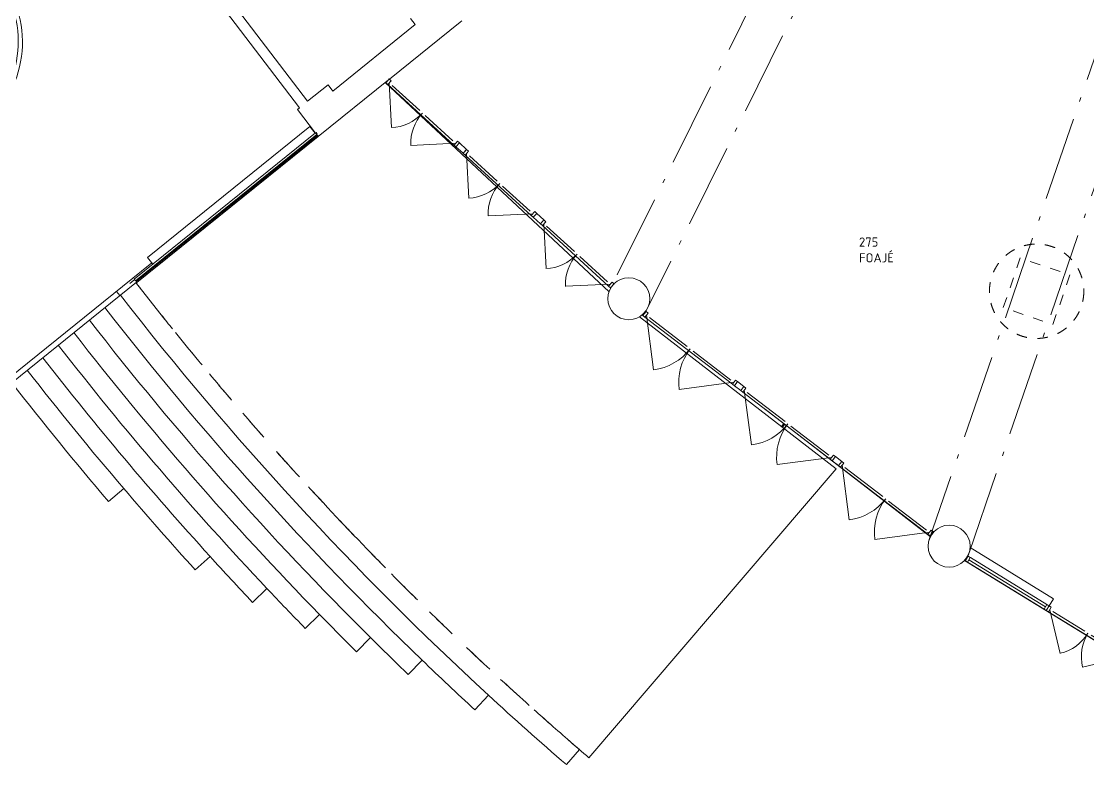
# Model space of a CAD drawing. Header units: millimetres. Extents: x -106764 to 80178, y -104573 to 57950.
# Drawn here: x -49574 to -29220, y -47393 to -33221 of the extents above; entities that cross this region are included whole.
import ezdxf

# ---------------------------------------------------------------- set-up
doc = ezdxf.new("R2010")
doc.units = ezdxf.units.MM
doc.header["$LTSCALE"] = 100
for name, pattern in [('Brand EI 60', [10.5, 4.5, -3, 0, -3]), ('IMPORT-A_PSTRECK_4', [24, 16, -3.6, 0.8, -3.6]), ('IMPORT-DASHED_1', [4, 2, -2])]:
    doc.linetypes.add(name, pattern=pattern)
for name, color, linetype, lineweight in [('A-13G---EDN', 1, 'Continuous', 9), ('A-27B---EJN', 1, 'Continuous', 9), ('A-27C---EJN', 1, 'Continuous', 9), ('A-27D---E-N', 7, 'Continuous', 9), ('A-42D--CE-N', 1, 'Continuous', 9), ('A-42D--FE-N', 1, 'Continuous', 9), ('A-42E---E-N', 7, 'Continuous', 9), ('A-43CB--EJN', 1, 'Continuous', 9), ('A-44B---E-N', 1, 'Continuous', 9), ('A-45BY--E-N', 1, 'Continuous', 9), ('A-45CA--E-N', 1, 'Continuous', 9), ('A-B-B-EI-60', 6, 'Brand EI 60', 100), ('A037', 1, 'IMPORT-A_PSTRECK_4', 9), ('A055', 12, 'IMPORT-DASHED_1', 9), ('A120', 9, 'Continuous', 9), ('A120-NR', 9, 'Continuous', 9)]:
    doc.layers.add(name, color=color, linetype=linetype, lineweight=lineweight)
doc.styles.add('ISOCPEUR_3', font='isocpeur.ttf', dxfattribs={"height": 175})

# ---------------------------------------------------------------- blocks, each defined once
blk = doc.blocks.new('CW Pardörr-Glas-Ram - Bef foajéparti-7325322-A-40_P0010')
at = {"layer": 'A-13G---EDN'}
for p, q in [((-855, -5), (-250, -610)), ((855, -5), (250, -610))]:
    blk.add_line(p, q, dxfattribs=at)
for centre, start, end in [((-855, -5), 315, 360), ((855, -5), 180, 225)]:
    blk.add_arc(centre, 855, start, end, dxfattribs=at)
at = {"layer": 'A-42D--CE-N'}
for p, q in [((-785, -5), (-70, -5)), ((70, -5), (785, -5))]:
    blk.add_line(p, q, dxfattribs=at)
blk = doc.blocks.new('Rectangular Mullion - 50x100-4084425-A-40_P0010')
at = {"layer": 'A-42D--FE-N'}
for p, q in [((0, 50), (-50, 50)), ((-50, 50), (-50, -50)), ((0, -50), (0, 50)), ((-50, -50), (0, -50))]:
    blk.add_line(p, q, dxfattribs=at)
blk = doc.blocks.new('System Panel - Partiglas_ tunnt-4101109-A-40_P0010')
at = {"layer": 'A-42D--FE-N'}
for p, q in [((855, 1), (-855, 1)), ((-855, 1), (-855, -1)), ((855, -1), (855, 1)), ((-855, -1), (855, -1))]:
    blk.add_line(p, q, dxfattribs=at)
blk = doc.blocks.new('Rectangular Mullion - 50x100-3811943-A-40_P0010')
at = {"layer": 'A-42D--FE-N'}
for p, q in [((-30071, -44426), (-31529, -43531)), ((-30019, -44340), (-31476, -43446))]:
    blk.add_line(p, q, dxfattribs=at)
blk = doc.blocks.new('Rectangular Mullion - 50x100-4093909-A-40_P0010')
at = {"layer": 'A-42D--FE-N'}
for p, q in [((-50, 50), (0, 50)), ((-50, -50), (-50, 50)), ((0, 50), (0, -50)), ((0, -50), (-50, -50))]:
    blk.add_line(p, q, dxfattribs=at)
blk = doc.blocks.new('Rectangular Mullion - 50x100-4093910-A-40_P0010')
at = {"layer": 'A-42D--FE-N'}
for p, q in [((0, 50), (-50, 50)), ((-50, 50), (-50, -50)), ((0, -50), (0, 50)), ((-50, -50), (0, -50))]:
    blk.add_line(p, q, dxfattribs=at)
blk = doc.blocks.new('CW Pardörr-Glas-Ram - Bef foajéparti-7325326-A-40_P0010')
at = {"layer": 'A-13G---EDN'}
for p, q in [((-855, -5), (-251, -610)), ((855, -5), (251, -610))]:
    blk.add_line(p, q, dxfattribs=at)
for centre, start, end in [((-855, -5), 315, 360), ((855, -5), 180, 225)]:
    blk.add_arc(centre, 855, start, end, dxfattribs=at)
at = {"layer": 'A-42D--CE-N'}
for p, q in [((-785, -5), (-70, -5)), ((70, -5), (785, -5))]:
    blk.add_line(p, q, dxfattribs=at)
blk = doc.blocks.new('Rectangular Mullion - 50x100-4084424-A-40_P0010')
at = {"layer": 'A-42D--FE-N'}
for p, q in [((-50, 50), (0, 50)), ((-50, -50), (-50, 50)), ((0, 50), (0, -50)), ((0, -50), (-50, -50))]:
    blk.add_line(p, q, dxfattribs=at)
blk = doc.blocks.new('System Panel - Fyllning 100-4109011-A-40_P0010')
at = {"layer": 'A-42D--FE-N'}
for p, q in [((92, 50), (-92, 50)), ((-92, 50), (-92, -50)), ((92, -50), (92, 50)), ((-92, -50), (92, -50))]:
    blk.add_line(p, q, dxfattribs=at)
blk = doc.blocks.new('Rectangular Mullion - 50x100-4109072-A-40_P0010')
at = {"layer": 'A-42D--FE-N'}
for p, q in [((-25, 50), (25, 50)), ((-25, -50), (-25, 50)), ((25, 50), (25, -50)), ((25, -50), (-25, -50))]:
    blk.add_line(p, q, dxfattribs=at)
blk = doc.blocks.new('CW Pardörr-Glas-Ram - Bef foajéparti-7325327-A-40_P0010')
at = {"layer": 'A-13G---EDN'}
for p, q in [((-855, -5), (-250, -610)), ((855, -5), (250, -610))]:
    blk.add_line(p, q, dxfattribs=at)
for centre, start, end in [((-855, -5), 315, 360), ((855, -5), 180, 225)]:
    blk.add_arc(centre, 855, start, end, dxfattribs=at)
at = {"layer": 'A-42D--CE-N'}
for p, q in [((-785, -5), (-70, -5)), ((70, -5), (785, -5))]:
    blk.add_line(p, q, dxfattribs=at)
blk = doc.blocks.new('CW Pardörr-Glas-Ram - Bef foajéparti-7325328-A-40_P0010')
at = {"layer": 'A-13G---EDN'}
for p, q in [((-855, -5), (-250, -609)), ((855, -5), (250, -609))]:
    blk.add_line(p, q, dxfattribs=at)
for centre, start, end in [((-855, -5), 315, 360), ((855, -5), 180, 225)]:
    blk.add_arc(centre, 855, start, end, dxfattribs=at)
at = {"layer": 'A-42D--CE-N'}
for p, q in [((-785, -5), (-70, -5)), ((70, -5), (785, -5))]:
    blk.add_line(p, q, dxfattribs=at)
blk = doc.blocks.new('Rectangular Mullion - 50x100-V15-A-40_P0010')
at = {"layer": 'A-42D--FE-N'}
for p, q in [((0, 50), (-50, 50)), ((-50, 50), (-50, -50)), ((0, 50), (0, -24)), ((-50, -50), (-4, -50)), ((0, -50), (-4, -50)), ((0, -50), (0, -24))]:
    blk.add_line(p, q, dxfattribs=at)
blk = doc.blocks.new('CW Pardörr-Glas-Ram - Bef foajéparti-7325323-A-40_P0010')
at = {"layer": 'A-13G---EDN'}
for p, q in [((-1050, -5), (-308, -747)), ((1050, -5), (308, -747))]:
    blk.add_line(p, q, dxfattribs=at)
for centre, start, end in [((-1050, -5), 315, 360), ((1050, -5), 180, 225)]:
    blk.add_arc(centre, 1050, start, end, dxfattribs=at)
at = {"layer": 'A-42D--CE-N'}
for p, q in [((-980, -5), (-70, -5)), ((70, -5), (980, -5))]:
    blk.add_line(p, q, dxfattribs=at)
blk = doc.blocks.new('System Panel - Fyllning 100-4105245-A-40_P0010')
at = {"layer": 'A-42D--FE-N'}
for p, q in [((75, 50), (-75, 50)), ((-75, 50), (-75, -50)), ((75, -50), (75, 50)), ((-75, -50), (75, -50))]:
    blk.add_line(p, q, dxfattribs=at)
blk = doc.blocks.new('Rectangular Mullion - 50x100-4105244-A-40_P0010')
at = {"layer": 'A-42D--FE-N'}
for p, q in [((-25, 50), (25, 50)), ((-25, -50), (-25, 50)), ((25, 50), (25, -50)), ((25, -50), (-25, -50))]:
    blk.add_line(p, q, dxfattribs=at)
blk = doc.blocks.new('CW Pardörr-Glas-Ram - Bef foajéparti-7325324-A-40_P0010')
at = {"layer": 'A-13G---EDN'}
for p, q in [((-1050, -5), (-308, -747)), ((1050, -5), (308, -747))]:
    blk.add_line(p, q, dxfattribs=at)
for centre, start, end in [((-1050, -5), 315, 360), ((1050, -5), 180, 225)]:
    blk.add_arc(centre, 1050, start, end, dxfattribs=at)
at = {"layer": 'A-42D--CE-N'}
for p, q in [((-980, -5), (-70, -5)), ((70, -5), (980, -5))]:
    blk.add_line(p, q, dxfattribs=at)
blk = doc.blocks.new('System Panel - Fyllning 100-4105249-A-40_P0010')
at = {"layer": 'A-42D--FE-N'}
for p, q in [((75, 50), (-75, 50)), ((-75, 50), (-75, -50)), ((75, -50), (75, 50)), ((-75, -50), (75, -50))]:
    blk.add_line(p, q, dxfattribs=at)
blk = doc.blocks.new('Scand bef sockel - Scand bef sockel-4258824-A-40_P0010')
at = {"layer": 'A-42E---E-N'}
for p, q in [((-49885, -32643), (-50384, -31746)), ((-50293, -31744), (-49815, -32604)), ((-50098, -32362), (-49928, -32668)), ((-65591, -33192), (-65547, -33167)), ((-65547, -33167), (-65535, -33189)), ((-65661, -33230), (-65591, -33192)), ((-61408, -40880), (-65661, -33230)), ((-64308, -35500), (-65591, -33192)), ((-65070, -34024), (-64264, -35475)), ((-57689, -39267), (-50660, -35359)), ((-50684, -35315), (-51731, -35897)), ((-64357, -35527), (-64308, -35500)), ((-63793, -36541), (-64357, -35527)), ((-64308, -35500), (-64264, -35475)), ((-64264, -35475), (-63700, -36489)), ((-50621, -35429), (-57594, -39305)), ((-52139, -36124), (-54604, -37494)), ((-63744, -36514), (-63793, -36541)), ((-63700, -36489), (-63744, -36514)), ((-61338, -40841), (-63744, -36514)), ((-63700, -36489), (-61307, -40794)), ((-55024, -37728), (-57488, -39098))]:
    blk.add_line(p, q, dxfattribs=at)
at = {"layer": 'A-42E---E-N', "flags": 128}
blk.add_lwpolyline([(-57594, -39305), (-57606, -39301), (-57618, -39296), (-57630, -39291), (-57642, -39286), (-57654, -39281), (-57666, -39276), (-57677, -39272), (-57689, -39267)], dxfattribs=at)
at = {"layer": 'A-42E---E-N'}
for centre, radius, start, end in [((-51630, -33614), 1997, 299.0697, 29.0697), ((-51630, -33614), 2077, 299.0697, 29.0697), ((-51630, -33614), 1947, 18.6873, 29.0697), ((-51630, -33614), 1947, 15.0991, 16.8837), ((-51630, -33614), 1947, 10.7755, 12.4122), ((-51630, -33614), 1947, 6.4542, 7.6597), ((-51630, -33614), 1947, 345.6088, 6.3291), ((-51630, -33614), 1947, 342.9151, 344.7915), ((-51630, -33614), 1947, 338.5593, 340.4541), ((-51630, -33614), 1947, 312.5119, 333.2319), ((-51630, -33614), 1947, 334.2157, 336.1087), ((-51630, -33614), 1947, 308.0697, 309.8468), ((-59593, -39871), 1997, 209.0697, 17.6031), ((-59593, -39871), 2077, 209.0697, 15.7928), ((-59593, -39871), 1947, 319.8433, 17.0769), ((-59593, -39871), 1947, 213.3855, 214.7933), ((-59593, -39871), 1947, 217.7103, 219.3721), ((-59593, -39871), 1947, 221.0623, 278.297), ((-59593, -39871), 1947, 312.9893, 315.0019), ((-59593, -39871), 1947, 317.5365, 319.4969), ((-59593, -39871), 1947, 286.9617, 311.0497), ((-59593, -39871), 1947, 281.2989, 282.5468)]:
    blk.add_arc(centre, radius, start, end, dxfattribs=at)
blk = doc.blocks.new('Railing - 10x40-4872475-A-40_P0010')
at = {"layer": 'A-45BY--E-N'}
for p, q in [((-20, 5), (-20, -5)), ((20, -5), (20, 5)), ((-20, -5), (20, -5))]:
    blk.add_line(p, q, dxfattribs=at)
blk = doc.blocks.new('Railing - Railing-4871382-A-40_P0010')
at = {"layer": 'A-45BY--E-N'}
for p, q in [((-43962, -35348), (-47423, -38138)), ((-47398, -38169), (-43937, -35379)), ((-43937, -35379), (-43962, -35348)), ((-47423, -38138), (-47398, -38169))]:
    blk.add_line(p, q, dxfattribs=at)
at = {"rotation": 128.8808204068894}
blk.add_blockref('Railing - 10x40-4872475-A-40_P0010', (-43946, -35360), dxfattribs=at)
blk = doc.blocks.new('Handrail Type - Handrail_Internal_-4872463-A-40_P0010')
at = {"layer": 'A-45BY--E-N'}
for p, q in [((-43932, -35397), (-47386, -38183)), ((-47374, -38198), (-43919, -35413)), ((-47378, -38193), (-47382, -38189))]:
    blk.add_line(p, q, dxfattribs=at)
at = {"layer": 'A-45BY--E-N', "flags": 128}
blk.add_lwpolyline([(-43923, -35408), (-43925, -35406), (-43926, -35404)], dxfattribs=at)
blk = doc.blocks.new('Handrail Type - Handrail_Internal_-V16-A-40_P0010')
at = {"layer": 'A-45BY--E-N'}
for p, q in [((-47386, -38183), (-43926, -35393)), ((-47374, -38198), (-43913, -35408)), ((-43926, -35393), (-43913, -35408)), ((-47386, -38183), (-47374, -38198))]:
    blk.add_line(p, q, dxfattribs=at)

msp = doc.modelspace()

# ---------------------------------------------------------------- linework, layer by layer
at = {"layer": 'A-27B---EJN'}
for p, q in [((-47169.7, -37722.3), (-44071.9, -35224.4)), ((-43968.6, -35352.5), (-44071.9, -35224.4)), ((-43932.2, -35397.7), (-43943.5, -35383.6)), ((-43915, -35419), (-43919.6, -35413.3)), ((-43915, -35419), (-47012.8, -37916.9)), ((-47066.4, -37850.4), (-47169.7, -37722.3)), ((-47029.9, -37895.6), (-47041.3, -37881.5)), ((-47012.8, -37916.9), (-47017.4, -37911.2)), ((-32237.9, -43051.7), (-35392, -40615.7)), ((-25388.9, -47304.2), (-31588.9, -43499.5))]:
    msp.add_line(p, q, dxfattribs=at)
at = {"layer": 'A-27C---EJN'}
for p, q in [((-31481, -43254.8), (-29892.4, -44229.6)), ((-31571.1, -43504.6), (-31584.3, -43496.4)), ((-29892.4, -44229.6), (-29975.9, -44365.6))]:
    msp.add_line(p, q, dxfattribs=at)
for start, end in [(343.01246, 348.27559), (352.83906, 356.01279), (317.65732, 318.8648), (323.32794, 328.66744), (333.17688, 338.47097)]:
    msp.add_arc((-31880, -43227), 400, start, end, dxfattribs=at)
at = {"layer": 'A-27D---E-N'}
for p, q in [((-46509.7, -31931.1), (-44270.2, -34870.4)), ((-44114.4, -34744.8), (-46343.2, -31819.6)), ((-42153.2, -33163.4), (-42061.8, -33282.3)), ((-42061.8, -33282.3), (-43634.1, -34550.2)), ((-42554, -34321.5), (-41204.1, -33233.1)), ((-41173, -33208), (-41204.1, -33233.1)), ((-43915, -35419), (-42574.2, -34337.9)), ((-43725, -34430.8), (-44114.4, -34744.8)), ((-43634.1, -34550.2), (-43725, -34430.8)), ((-44270.2, -34870.4), (-44309.1, -34901.8)), ((-44309.1, -34901.8), (-43966.8, -35351)), ((-43942.6, -35382.8), (-43931.6, -35397.2)), ((-43919.5, -35413.2), (-43915, -35419))]:
    msp.add_line(p, q, dxfattribs=at)
for centre, start, end in [((-37989, -38509), 0, 180), ((-37989, -38509), 180, 360), ((-31880, -43227), 0, 180), ((-31880, -43227), 180, 0)]:
    msp.add_arc(centre, 400, start, end, dxfattribs=at)
at = {"layer": 'A-43CB--EJN'}
for p, q in [((-43987.1, -35328.9), (-43968.3, -35352.2)), ((-43943.2, -35383.4), (-43931.8, -35397.4)), ((-49820, -40032.2), (-47085.2, -37827)), ((-47378.8, -38192.1), (-49757.2, -40110)), ((-47756.8, -38368.5), (-47694, -38446.3))]:
    msp.add_line(p, q, dxfattribs=at)
at = {"layer": 'A-44B---E-N'}
for p, q in [((-42632.7, -34385.1), (-42624.3, -34392.8)), ((-38366.8, -38379.3), (-42632.7, -34385.1)), ((-42587.3, -34426.5), (-41323.1, -35578.9)), ((-43985, -35327.1), (-43987.1, -35328.9)), ((-41112.5, -35770.9), (-39848.8, -36922.9)), ((-39638.1, -37114.9), (-38374.9, -38266.5)), ((-38338, -38300.2), (-38332.6, -38305)), ((-34033.7, -41753), (-37787, -38853.7)), ((-37736, -38818.3), (-37720.5, -38830.3)), ((-37680.8, -38860.7), (-36014.3, -40138.6)), ((-35815.3, -40291.1), (-34148.8, -41569)), ((-33951.1, -41720.6), (-32284.6, -42998.5)), ((-38749.4, -47261.2), (-34033.7, -41753)), ((-32244.9, -43028.9), (-32231.9, -43038.9)), ((-30028.4, -44451.2), (-26943, -46344.6))]:
    msp.add_line(p, q, dxfattribs=at)
for start, end in [(217.849723, 218.041179), (218.57414, 218.891999), (219.372094, 219.712253), (220.170112, 220.522339), (220.968204, 221.327808), (221.766386, 222.130792), (222.564676, 222.932285), (223.363098, 223.732815), (224.161685, 224.532685), (224.960478, 225.332085), (225.759537, 226.131137), (226.558947, 226.929924), (227.358832, 227.728505), (228.159382, 228.526924), (228.960906, 229.439673)]:
    msp.add_arc((1564.6, -160), 61998, start, end, dxfattribs=at)
at = {"layer": 'A-45CA--E-N'}
for p, q in [((-47508.2, -38218.8), (-47427.2, -38154.1)), ((-47911.5, -42374.3), (-47622.4, -42127.7)), ((-46257.1, -43677.1), (-45976.1, -43421.3)), ((-45163.4, -44297.8), (-44889.8, -44034.1)), ((-44159.1, -44795.1), (-43887.3, -44529.8)), ((-43181.8, -45240.9), (-42914.2, -44971.3)), ((-42194.1, -45674.6), (-41930.8, -45400.6)), ((-40925.5, -46346), (-40668.2, -46066.4)), ((-39179.7, -47392.6), (-38931.4, -47104.8))]:
    msp.add_line(p, q, dxfattribs=at)
for centre, radius, start, end in [((1564.6, -160), 61998, 217.849726, 218.684428), ((1564.6, -160), 62378, 217.856007, 227.386612), ((1564.6, -160), 62758, 217.862213, 226.126722), ((1362.1, -355.8), 62856.4, 217.840806, 225.218665), ((1307.5, -402.7), 63164.6, 217.843855, 224.31521), ((1564.6, -160), 61998, 218.972907, 219.577328), ((1564.6, -160), 63898, 217.880388, 223.36376), ((1564.6, -160), 64278, 217.886303, 222.301717), ((1564.6, -160), 64658, 217.892148, 220.47168), ((1564.6, -160), 61998, 219.915811, 220.47533), ((1564.6, -160), 65038, 217.897925, 220.47168), ((1564.6, -160), 61998, 220.82504, 221.384558), ((1564.6, -160), 61998, 221.723042, 222.327462), ((1564.6, -160), 64658, 220.47168, 222.301717), ((1564.6, -160), 61998, 222.615942, 224.396244), ((1564.6, -160), 64278, 222.301717, 223.36715), ((1564.6, -160), 61998, 224.684723, 225.289143), ((1564.6, -160), 63898, 223.36376, 224.309755), ((1307.5, -402.7), 63164.6, 224.31521, 225.223824), ((1564.6, -160), 61998, 225.627627, 226.187146), ((1362.1, -355.8), 62856.4, 225.218665, 226.136167), ((1564.6, -160), 61998, 226.536855, 227.096374), ((1564.6, -160), 62758, 226.126722, 227.386612), ((1564.6, -160), 61998, 227.434858, 228.039278), ((1564.6, -160), 62378, 227.386612, 229.217908), ((1564.6, -160), 61998, 228.327757, 229.217908)]:
    msp.add_arc(centre, radius, start, end, dxfattribs=at)
at = {"layer": 'A-B-B-EI-60'}
msp.add_line((-35029.3, -40895.8), (-35074.2, -40949.2), dxfattribs=at)
at = {"layer": 'A037'}
for p, q in [((-31855.3, -27046.4), (-37630.7, -38686.8)), ((-27172.9, -28276.8), (-32258.3, -43097.2)), ((-26309, -28224), (-31501.7, -43356.8))]:
    msp.add_line(p, q, dxfattribs=at)
at = {"layer": 'A037', "flags": 128}
msp.add_lwpolyline([(-41399.5, -32420.9), (-32574.4, -26695.7), (-38347.3, -38331.2)], dxfattribs=at)
at = {"layer": 'A055', "flags": 128}
msp.add_lwpolyline([(-29901.6, -39001.8), (-29577, -38055.9), (-30522.9, -37731.4), (-30847.4, -38677.2)], close=True, dxfattribs=at)
at = {"layer": 'A055'}
msp.add_circle((-30212.2, -38366.6), 900, dxfattribs=at)

# ---------------------------------------------------------------- block references
at = {"layer": 'A-42D--CE-N'}
for name, p, rotation in [('CW Pardörr-Glas-Ram - Bef foajéparti-7325326-A-40_P0010', (-41921.5, -34965.7), 317.6474733392237), ('CW Pardörr-Glas-Ram - Bef foajéparti-7325327-A-40_P0010', (-40446.9, -36310), 317.6474733392237), ('CW Pardörr-Glas-Ram - Bef foajéparti-7325328-A-40_P0010', (-38972.9, -37653.8), 317.6474733392237), ('CW Pardörr-Glas-Ram - Bef foajéparti-7325323-A-40_P0010', (-36817.1, -39460), 322.5189866185649), ('CW Pardörr-Glas-Ram - Bef foajéparti-7325324-A-40_P0010', (-34951.7, -40890.4), 322.5189866185649), ('CW Pardörr-Glas-Ram - Bef foajéparti-7325323-A-40_P0010', (-33087.4, -42319.9), 322.5189866185649), ('CW Pardörr-Glas-Ram - Bef foajéparti-7325322-A-40_P0010', (-29230.7, -44881.5), 328.4642438111491)]:
    msp.add_blockref(name, p, dxfattribs=dict(at, rotation=rotation))
at = {"layer": 'A-42D--FE-N'}
for name, p, rotation in [('Rectangular Mullion - 50x100-V15-A-40_P0010', (-42590.6, -34355.8), 137.6474733392237), ('System Panel - Fyllning 100-4109011-A-40_P0010', (-41184.1, -35638), 317.6474733392237), ('System Panel - Fyllning 100-4109011-A-40_P0010', (-39709.8, -36982), 317.6474733392237), ('Rectangular Mullion - 50x100-4084425-A-40_P0010', (-37690, -38790.6), 142.5189866185649), ('System Panel - Fyllning 100-4105245-A-40_P0010', (-35884.4, -40175.2), 322.5189866185649), ('System Panel - Fyllning 100-4105249-A-40_P0010', (-34019.5, -41605.2), 322.5189866185649), ('Rectangular Mullion - 50x100-4093910-A-40_P0010', (-31545.2, -43462.4), 148.4642438111525), ('System Panel - Partiglas_ tunnt-4101109-A-40_P0010', (-30773.9, -43935.7), 328.4642438111525), ('Rectangular Mullion - 50x100-4084425-A-40_P0010', (-30002, -44408.2), 148.4642438111492)]:
    msp.add_blockref(name, p, dxfattribs=dict(at, rotation=rotation))
at = {"layer": 'A-42D--FE-N', "extrusion": (0, 0, -1)}
for name, p, rotation in [('Rectangular Mullion - 50x100-4109072-A-40_P0010', (41270.9, -35558.8), 222.3525266607763), ('Rectangular Mullion - 50x100-4109072-A-40_P0010', (41097.3, -35717.1), 222.3525266607763), ('Rectangular Mullion - 50x100-4109072-A-40_P0010', (39796.6, -36902.8), 222.3525266607763), ('Rectangular Mullion - 50x100-4109072-A-40_P0010', (39622.9, -37061.1), 222.3525266607763), ('Rectangular Mullion - 50x100-4084424-A-40_P0010', (38304.3, -38263.2), 222.3525266607763), ('Rectangular Mullion - 50x100-4105244-A-40_P0010', (35964.1, -40114.1), 217.4810133814351), ('Rectangular Mullion - 50x100-4105244-A-40_P0010', (35804.8, -40236.2), 217.4810133814351), ('Rectangular Mullion - 50x100-4105244-A-40_P0010', (34098.6, -41544.5), 217.4810133814351), ('Rectangular Mullion - 50x100-4105244-A-40_P0010', (33940.5, -41665.8), 217.4810133814351), ('Rectangular Mullion - 50x100-4084424-A-40_P0010', (32214.5, -42989.2), 217.4810133814351), ('Rectangular Mullion - 50x100-4093909-A-40_P0010', (30002.5, -44409), 211.5357561888475)]:
    msp.add_blockref(name, p, dxfattribs=dict(at, rotation=rotation))
at = {"layer": 'A-42D--FE-N'}
msp.add_blockref('Rectangular Mullion - 50x100-3811943-A-40_P0010', (0, 0), dxfattribs=at)
at = {"layer": 'A-42E---E-N'}
msp.add_blockref('Scand bef sockel - Scand bef sockel-4258824-A-40_P0010', (0, 0), dxfattribs=at)
at = {"layer": 'A-45BY--E-N'}
for name in ['Railing - Railing-4871382-A-40_P0010', 'Handrail Type - Handrail_Internal_-V16-A-40_P0010', 'Handrail Type - Handrail_Internal_-4872463-A-40_P0010']:
    msp.add_blockref(name, (0, 0), dxfattribs=at)

# ---------------------------------------------------------------- texts
at = {"layer": 'A120', "insert": (-33600, -37641.5), "char_height": 175, "width": 773.852, "attachment_point": 1, "line_spacing_factor": 1.149209, "style": 'ISOCPEUR_3'}
msp.add_mtext('FOAJÉ', dxfattribs=at)
at = {"layer": 'A120-NR', "insert": (-33600, -37341.5), "char_height": 175, "width": 439.213, "attachment_point": 1, "line_spacing_factor": 1.149209, "style": 'ISOCPEUR_3'}
msp.add_mtext('275', dxfattribs=at)

doc.saveas('drawing.dxf')
